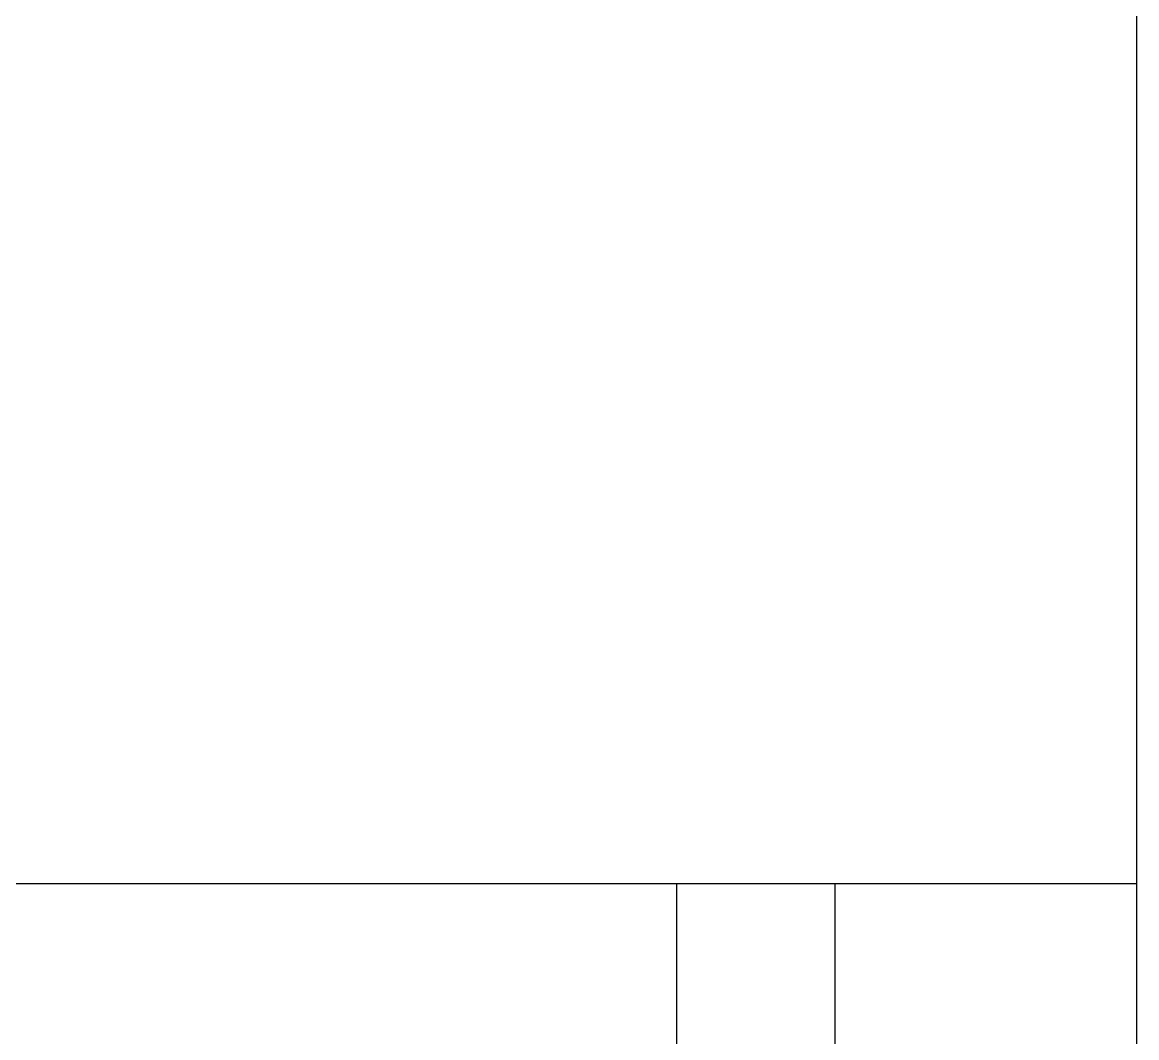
# Model space of a CAD drawing. Header units: inches. Extents: x -1 to 66.5, y -11.9 to 25.2.
# Drawn here: x 46.7444 to 46.9551, y 13.6855 to 13.8774 of the extents above; entities that cross this region are included whole.
import ezdxf

# ---------------------------------------------------------------- set-up
doc = ezdxf.new("R2010")
doc.units = ezdxf.units.IN
doc.header["$MEASUREMENT"] = 0
doc.layers.add('Fastener', color=134, linetype='Continuous')
doc.layers.add('Solenoid', color=6, linetype='Continuous')

msp = doc.modelspace()

# ---------------------------------------------------------------- linework, layer by layer
at = {"layer": 'Fastener'}
for p, q in [((46.86806, 13.71454), (46.86806, 13.43283)), ((46.89806, 13.43283), (46.89806, 13.71454))]:
    msp.add_line(p, q, dxfattribs=at)
at = {"layer": 'Solenoid'}
for p, q in [((46.95506, 13.36462), (46.95506, 15.83662)), ((46.95506, 13.71454), (46.28506, 13.71454)), ((46.89806, 13.46312), (46.89806, 13.71454))]:
    msp.add_line(p, q, dxfattribs=at)

doc.saveas('drawing.dxf')
